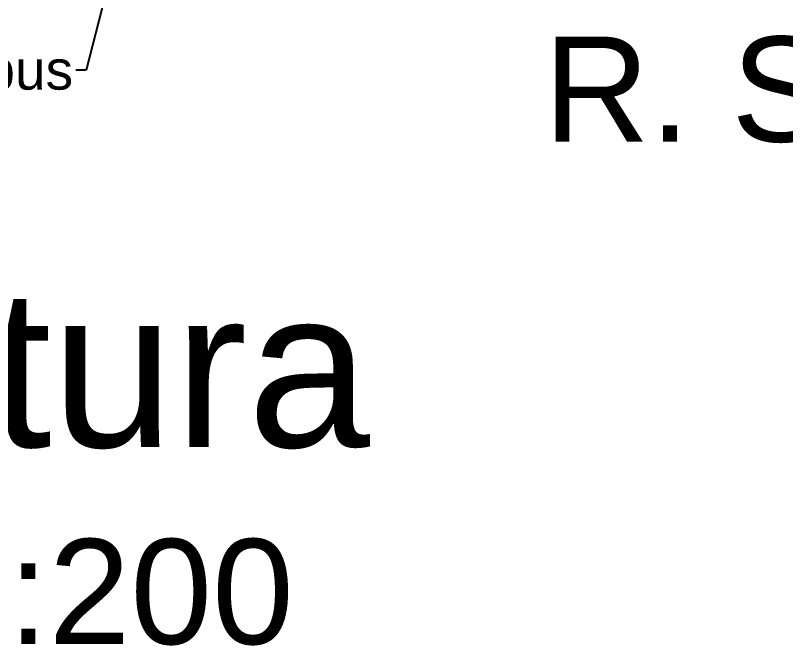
# Model space of a CAD drawing. Header units: millimetres. Extents: x -9997 to 44619, y -1295 to 91103.
# Drawn here: x 35960 to 36546, y 29602 to 30082 of the extents above; entities that cross this region are included whole.
import ezdxf
from ezdxf import colors
from ezdxf.entities.mleader import LeaderData, LeaderLine
from ezdxf.math import Vec2, Vec3

# ---------------------------------------------------------------- set-up
doc = ezdxf.new("R2010")
doc.units = ezdxf.units.MM
doc.header["$LTSCALE"] = 0.1
doc.layers.get('0').update_dxf_attribs({"lineweight": 5})
for name, color, linetype in [('indicação', 3, 'Continuous'), ('nome de ambiente', 3, 'Continuous'), ('textos', 1, 'Continuous')]:
    doc.layers.add(name, color=color, linetype=linetype)
doc.styles.get("Standard").update_dxf_attribs({"font": 'arial.ttf'})

# ---------------------------------------------------------------- blocks, each defined once
blk = doc.blocks.new('_Dot')
at = {"color": 0, "linetype": 'ByBlock', "lineweight": -2}
blk.add_line((-0.5, 0), (-1, 0), dxfattribs=at)
at = {"color": 0, "linetype": 'ByBlock', "const_width": 0.5}
blk.add_lwpolyline([(-0.25, 0, 1), (0.25, 0, 1)], format="xyb", close=True, dxfattribs=at)

msp = doc.modelspace()

# ---------------------------------------------------------------- texts
at = {"layer": 'nome de ambiente', "color": 18, "lineweight": 0, "true_color": 0x000000}
for s, height, p in [('Cobertura', 120, (35484.445, 29753.278)), ('Escala: 1:200', 80, (35494.711, 29603.297))]:
    msp.add_text(s, height=height, dxfattribs=at).set_placement(p)
at = {"layer": 'textos', "color": 18, "lineweight": 0, "true_color": 0x000000}
msp.add_text('R. SERRA NEGRA', height=80, dxfattribs=at).set_placement((36361.771, 29985.708))

# ---------------------------------------------------------------- leaders
at = {"layer": 'indicação', "color": 18, "linetype": 'ByBlock', "true_color": 0x000000}
ml = msp.add_multileader_mtext('Standard', dxfattribs=at)
ml.set_content('Ponto de ônibus', color=(0, 0, 0))
ml.set_leader_properties()
ml.set_arrow_properties(name='DOT')
ml.build(insert=Vec2(0, 0))
ml.multileader.update_dxf_attribs({"arrow_head_size": 15})
ctx = ml.context
ctx.base_point, ctx.char_height, ctx.arrow_head_size, ctx.plane_origin = Vec3(35703.918, 30040.086), 30, 15, Vec3(36142.402, 30512.376)
ctx.text_align_type = 2
notes = []
notes.append((ctx, [(1, (1, 1, 0), (36013.995, 30040.086), (-1, 0), 8, [(0, [(36113.508, 30429.035)], 0, [])])]))
ctx.mtext.insert, ctx.mtext.alignment, ctx.mtext.flow_direction = Vec3(36003.995, 30055.331), 3, 5
for ctx, leaders in notes:
    for number, flags, end, landing, length, lines in leaders:
        leader = LeaderData()
        leader.index, (leader.has_last_leader_line, leader.has_dogleg_vector, leader.attachment_direction) = number, flags
        leader.last_leader_point, leader.dogleg_vector, leader.dogleg_length = Vec3(end), Vec3(landing), length
        for number, points, colour, breaks in lines:
            line = LeaderLine()
            line.index, line.vertices, line.color, line.breaks = number, Vec3.list(points), colors.encode_raw_color(colour), breaks
            leader.lines.append(line)
        ctx.leaders.append(leader)

doc.saveas('drawing.dxf')
